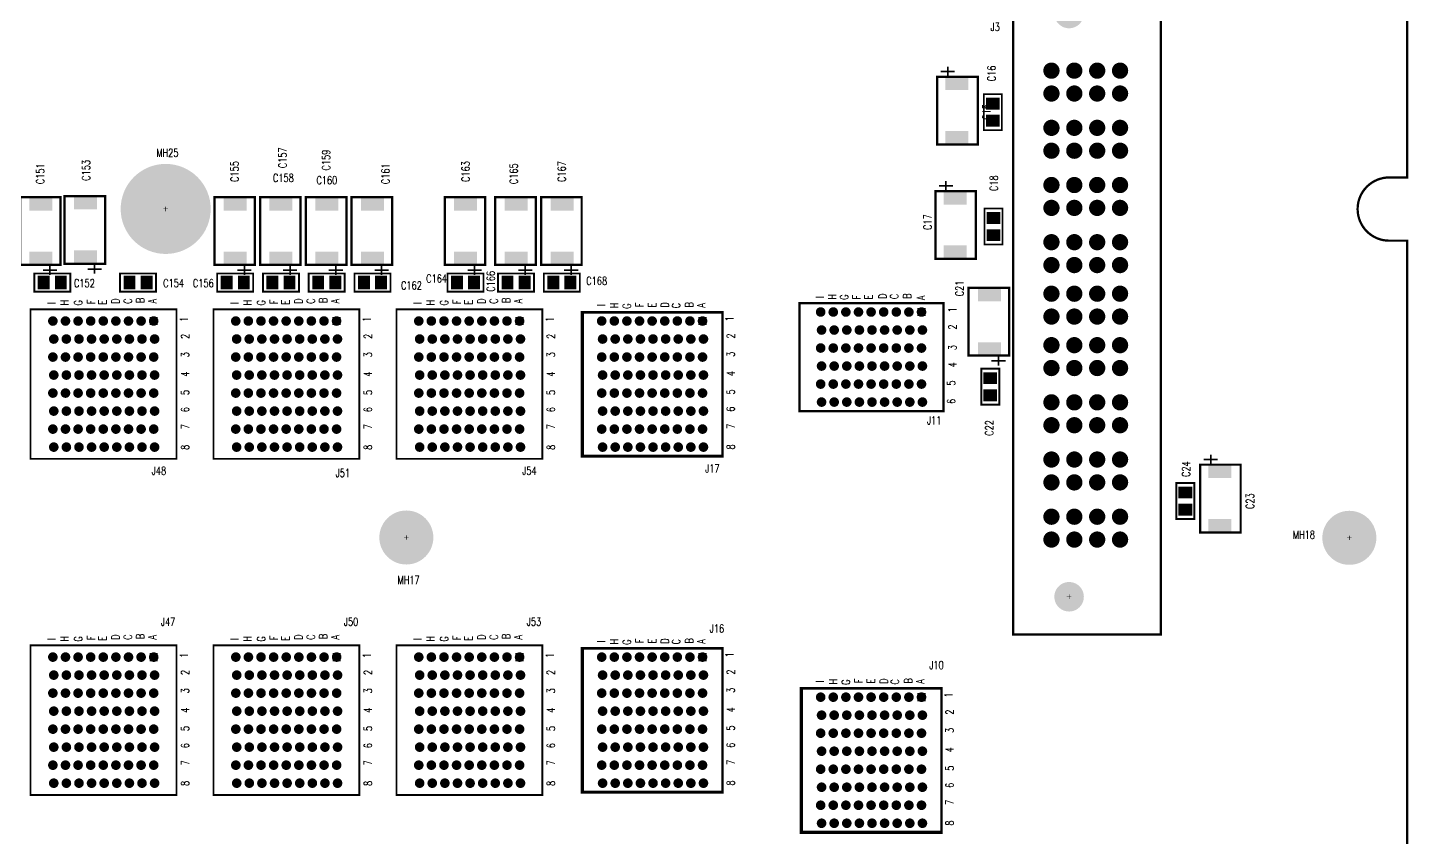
# Model space of a CAD drawing. Extents: x -1 to 432, y 0 to 280.
# Drawn here: x 278.6 to 431.9, y 99.7 to 189.6 of the extents above; entities that cross this region are included whole.
import ezdxf

# ---------------------------------------------------------------- set-up
doc = ezdxf.new("R2010")
doc.units = 0
for name, color, linetype in [('BOARD_OUTLINE_00', 2, 'CONTINUOUS'), ('DRIL_NPLTE_THRU_01', 176, 'CONTINUOUS'), ('DRIL_PLTE_THRU_01', 176, 'CONTINUOUS'), ('DRIL_SYMBOL', 2, 'CONTINUOUS'), ('PADS_INNER', 5, 'CONTINUOUS'), ('PADS_TOP', 5, 'CONTINUOUS'), ('PADS_XR_21', 4, 'CONTINUOUS'), ('PADS_XR_23', 4, 'CONTINUOUS'), ('PADS_XR_28', 4, 'CONTINUOUS'), ('PART_NAME_26', 255, 'CONTINUOUS'), ('PART_TOP_2DLINE_26', 222, 'CONTINUOUS'), ('PART_TOP_TEXT_26', 222, 'CONTINUOUS')]:
    doc.layers.add(name, color=color, linetype=linetype)
doc.styles.add('W0$127', font='simplex', dxfattribs={"width": 0.75})
doc.styles.add('W0$254', font='simplex', dxfattribs={"width": 0.75})

# ---------------------------------------------------------------- blocks, each defined once
blk = doc.blocks.new('BOARD_30791')
at = {"layer": 'BOARD_OUTLINE_00', "const_width": 0.254}
blk.add_lwpolyline([(0, 0), (431.8, 0), (431.8, 55.96999), (429.8, 55.96999, -1), (429.8, 62.96999), (431.8, 62.96999), (431.8, 165.94328), (429.79848, 165.94328, -1), (429.79848, 172.96638), (431.8, 172.96638), (431.8, 279.4), (419.4, 279.4), (419.40226, 279.39, -1), (412.4, 279.39), (412.4, 279.4), (297.399964, 279.4, -1), (290.399978, 279.4), (139.400026, 279.4, -1)], format="xyb", dxfattribs=at)
blk = doc.blocks.new('SMOOTH_0$254')
at = {"const_width": 0.127}
blk.add_lwpolyline([(-0.0635, 0, 1), (0.0635, 0, 1)], format="xyb", close=True, dxfattribs=at)
blk = doc.blocks.new('PART_BODY_TOP_3')
at = {"layer": 'PART_TOP_2DLINE_26', "const_width": 0.254}
for points in [[(-8.0518, 7.874), (8.001, 7.874), (8.001, -7.7724), (-8.0518, -7.7724)], [(-7.95, -7.75), (7.95, -7.75), (7.95, 7.75), (-7.95, 7.75)]]:
    blk.add_lwpolyline(points, close=True, dxfattribs=at)
at = {"layer": 'PART_TOP_2DLINE_26'}
for p in [(-8.0518, 7.874), (-7.95, 7.75), (7.95, 7.75), (8.001, 7.874), (-8.0518, -7.7724), (-7.95, -7.75), (7.95, -7.75), (8.001, -7.7724)]:
    blk.add_blockref('SMOOTH_0$254', p, dxfattribs=at)
at = {"layer": 'PART_TOP_TEXT_26', "style": 'W0$127', "width": 0.75}
for s, p in [('I', (8.636, 5.2832)), ('H', (8.4074, 3.81)), ('G', (8.3566, 2.413)), ('F', (8.5344, 0.9906)), ('E', (8.509, -0.381)), ('D', (8.4836, -1.8034)), ('C', (8.4074, -3.048)), ('B', (8.509, -4.5212)), ('A', (8.4836, -5.842)), ('8', (-7.2644, -9.1186)), ('7', (-4.9784, -9.1186)), ('6', (-3.0734, -9.1186)), ('5', (-1.1684, -9.1186)), ('4', (0.8636, -9.1186)), ('3', (3.0226, -9.1186)), ('2', (5.0546, -9.1186)), ('1', (6.9596, -8.9916))]:
    blk.add_text(s, height=0.889, dxfattribs=at).set_placement(p)
blk = doc.blocks.new('DRIL_SYMBOL_0$5')
at = {"layer": 'DRIL_SYMBOL', "const_width": 0.0508}
for points in [[(-0.254, 0), (0.254, 0)], [(0, -0.254), (0, 0.254)]]:
    blk.add_lwpolyline(points, dxfattribs=at)
blk = doc.blocks.new('DRIL_HOLE_0$5')
at = {"const_width": 0.25}
blk.add_lwpolyline([(-0.125, 0, 1), (0.125, 0, 1)], format="xyb", close=True, dxfattribs=at)
blk.add_blockref('DRIL_SYMBOL_0$5', (0, 0))
blk = doc.blocks.new('PAD_2')
at = {"const_width": 0.4572}
blk.add_lwpolyline([(0, -0.2286, 1), (0, 0.2286, 1)], format="xyb", close=True, dxfattribs=at)
blk = doc.blocks.new('PAD_3')
at = {"const_width": 0.5334}
blk.add_lwpolyline([(0, -0.2667, 1), (0, 0.2667, 1)], format="xyb", close=True, dxfattribs=at)
blk = doc.blocks.new('STK_TOP_374')
at = {"layer": 'DRIL_PLTE_THRU_01'}
blk.add_blockref('DRIL_HOLE_0$5', (0, 0), dxfattribs=at)
at = {"layer": 'PADS_INNER'}
blk.add_blockref('PAD_2', (0, 0), dxfattribs=at)
at = {"layer": 'PADS_TOP'}
blk.add_blockref('PAD_2', (0, 0), dxfattribs=at)
at = {"layer": 'PADS_XR_21'}
blk.add_blockref('PAD_3', (0, 0), dxfattribs=at)
at = {"layer": 'PADS_XR_28'}
blk.add_blockref('PAD_3', (0, 0), dxfattribs=at)
blk = doc.blocks.new('PAD_4')
at = {"const_width": 0.9144}
blk.add_lwpolyline([(-0.4572, 0), (0.4572, 0)], dxfattribs=at)
blk = doc.blocks.new('STK_TOP_376')
at = {"layer": 'DRIL_PLTE_THRU_01'}
blk.add_blockref('DRIL_HOLE_0$5', (0, 0), dxfattribs=at)
at = {"layer": 'PADS_INNER'}
blk.add_blockref('PAD_4', (0, 0), dxfattribs=at)
at = {"layer": 'PADS_TOP'}
blk.add_blockref('PAD_4', (0, 0), dxfattribs=at)
at = {"layer": 'PADS_XR_21'}
blk.add_blockref('PAD_3', (0, 0), dxfattribs=at)
at = {"layer": 'PADS_XR_28'}
blk.add_blockref('PAD_3', (0, 0), dxfattribs=at)
blk = doc.blocks.new('SYM_TOP_5')
for name, p in [('PART_BODY_TOP_3', (0, 0)), ('STK_TOP_374', (-5, 5.65)), ('STK_TOP_374', (-1, 5.65)), ('STK_TOP_374', (3, 5.65)), ('STK_TOP_374', (7, 5.65)), ('STK_TOP_374', (-7, 5.55)), ('STK_TOP_374', (-7, 4.15)), ('STK_TOP_374', (-5, 4.25)), ('STK_TOP_374', (-3, 5.55)), ('STK_TOP_374', (-3, 4.15)), ('STK_TOP_374', (-1, 4.25)), ('STK_TOP_374', (1, 5.55)), ('STK_TOP_374', (1, 4.15)), ('STK_TOP_374', (3, 4.25)), ('STK_TOP_374', (5, 5.55)), ('STK_TOP_374', (5, 4.15)), ('STK_TOP_374', (7, 4.25)), ('STK_TOP_374', (-7, 2.75)), ('STK_TOP_374', (-5, 2.85)), ('STK_TOP_374', (-3, 2.75)), ('STK_TOP_374', (-1, 2.85)), ('STK_TOP_374', (1, 2.75)), ('STK_TOP_374', (3, 2.85)), ('STK_TOP_374', (5, 2.75)), ('STK_TOP_374', (7, 2.85)), ('STK_TOP_374', (-7, 1.35)), ('STK_TOP_374', (-5, 1.45)), ('STK_TOP_374', (-3, 1.35)), ('STK_TOP_374', (-1, 1.45)), ('STK_TOP_374', (1, 1.35)), ('STK_TOP_374', (3, 1.45)), ('STK_TOP_374', (5, 1.35)), ('STK_TOP_374', (7, 1.45)), ('STK_TOP_374', (-7, -0.05)), ('STK_TOP_374', (-5, 0.05)), ('STK_TOP_374', (-3, -0.05)), ('STK_TOP_374', (-1, 0.05)), ('STK_TOP_374', (1, -0.05)), ('STK_TOP_374', (3, 0.05)), ('STK_TOP_374', (5, -0.05)), ('STK_TOP_374', (7, 0.05)), ('STK_TOP_374', (-7, -1.45)), ('STK_TOP_374', (-5, -1.35)), ('STK_TOP_374', (-3, -1.45)), ('STK_TOP_374', (-1, -1.35)), ('STK_TOP_374', (1, -1.45)), ('STK_TOP_374', (3, -1.35)), ('STK_TOP_374', (5, -1.45)), ('STK_TOP_374', (7, -1.35)), ('STK_TOP_374', (-7, -2.85)), ('STK_TOP_374', (-5, -2.75)), ('STK_TOP_374', (-3, -2.85)), ('STK_TOP_374', (-1, -2.75)), ('STK_TOP_374', (1, -2.85)), ('STK_TOP_374', (3, -2.75)), ('STK_TOP_374', (5, -2.85)), ('STK_TOP_374', (7, -2.75)), ('STK_TOP_374', (-7, -4.25)), ('STK_TOP_374', (-5, -4.15)), ('STK_TOP_374', (-3, -4.25)), ('STK_TOP_374', (-1, -4.15)), ('STK_TOP_374', (1, -4.25)), ('STK_TOP_374', (3, -4.15)), ('STK_TOP_374', (5, -4.25)), ('STK_TOP_374', (7, -4.15)), ('STK_TOP_374', (-7, -5.65)), ('STK_TOP_374', (-5, -5.55)), ('STK_TOP_374', (-3, -5.65)), ('STK_TOP_374', (-1, -5.55)), ('STK_TOP_374', (1, -5.65)), ('STK_TOP_374', (3, -5.55)), ('STK_TOP_374', (5, -5.65)), ('STK_TOP_376', (7, -5.55))]:
    blk.add_blockref(name, p)
blk = doc.blocks.new('PART_TOP_54')
blk.add_blockref('SYM_TOP_5', (0, 0))
at = {"layer": 'PART_NAME_26', "style": 'W0$127', "width": 0.75}
blk.add_text('J16', height=0.889, rotation=270, dxfattribs=at).set_placement((9.728, -6.35))
blk = doc.blocks.new('PART_TOP_55')
blk.add_blockref('SYM_TOP_5', (0, 0))
at = {"layer": 'PART_NAME_26', "style": 'W0$127', "width": 0.75}
blk.add_text('J17', height=0.889, rotation=270, dxfattribs=at).set_placement((-9.812, -5.842))
blk = doc.blocks.new('SMOOTH_0$2032')
at = {"const_width": 0.1016}
blk.add_lwpolyline([(-0.0508, 0, 1), (0.0508, 0, 1)], format="xyb", close=True, dxfattribs=at)
blk = doc.blocks.new('PART_BODY_TOP_6')
at = {"layer": 'PART_TOP_2DLINE_26', "const_width": 0.2032}
blk.add_lwpolyline([(-8.3058, 8.128), (8.3058, 8.128), (8.3058, -8.0772), (-8.3058, -8.0772)], close=True, dxfattribs=at)
at = {"layer": 'PART_TOP_2DLINE_26'}
for p in [(-8.3058, 8.128), (8.3058, 8.128), (-8.3058, -8.0772), (8.3058, -8.0772)]:
    blk.add_blockref('SMOOTH_0$2032', p, dxfattribs=at)
at = {"layer": 'PART_TOP_TEXT_26', "style": 'W0$127', "width": 0.75}
for s, p in [('I', (8.8646, 5.3594)), ('H', (8.7122, 3.9116)), ('G', (8.7122, 2.3876)), ('F', (8.8646, 0.9652)), ('E', (8.8138, -0.3048)), ('D', (8.9154, -1.7526)), ('C', (8.9154, -3.1242)), ('B', (8.9916, -4.4958)), ('A', (8.9408, -5.842)), ('8', (-7.3152, -9.4742)), ('7', (-5.0292, -9.4742)), ('6', (-3.1242, -9.4742)), ('5', (-1.2192, -9.4742)), ('4', (0.8128, -9.4742)), ('3', (2.9718, -9.4742)), ('2', (5.0038, -9.4742)), ('1', (6.9088, -9.3472))]:
    blk.add_text(s, height=0.889, dxfattribs=at).set_placement(p)
blk = doc.blocks.new('STK_TOP_377')
at = {"layer": 'DRIL_PLTE_THRU_01'}
blk.add_blockref('DRIL_HOLE_0$5', (0, 0), dxfattribs=at)
at = {"layer": 'PADS_INNER'}
blk.add_blockref('PAD_2', (0, 0), dxfattribs=at)
at = {"layer": 'PADS_TOP'}
blk.add_blockref('PAD_4', (0, 0), dxfattribs=at)
at = {"layer": 'PADS_XR_21'}
blk.add_blockref('PAD_3', (0, 0), dxfattribs=at)
at = {"layer": 'PADS_XR_28'}
blk.add_blockref('PAD_3', (0, 0), dxfattribs=at)
blk = doc.blocks.new('SYM_TOP_8')
for name, p in [('PART_BODY_TOP_6', (0, 0)), ('STK_TOP_374', (-5, 5.65)), ('STK_TOP_374', (-1, 5.65)), ('STK_TOP_374', (3, 5.65)), ('STK_TOP_374', (7, 5.65)), ('STK_TOP_374', (-7, 5.55)), ('STK_TOP_374', (-7, 4.15)), ('STK_TOP_374', (-5, 4.25)), ('STK_TOP_374', (-3, 5.55)), ('STK_TOP_374', (-3, 4.15)), ('STK_TOP_374', (-1, 4.25)), ('STK_TOP_374', (1, 5.55)), ('STK_TOP_374', (1, 4.15)), ('STK_TOP_374', (3, 4.25)), ('STK_TOP_374', (5, 5.55)), ('STK_TOP_374', (5, 4.15)), ('STK_TOP_374', (7, 4.25)), ('STK_TOP_374', (-7, 2.75)), ('STK_TOP_374', (-5, 2.85)), ('STK_TOP_374', (-3, 2.75)), ('STK_TOP_374', (-1, 2.85)), ('STK_TOP_374', (1, 2.75)), ('STK_TOP_374', (3, 2.85)), ('STK_TOP_374', (5, 2.75)), ('STK_TOP_374', (7, 2.85)), ('STK_TOP_374', (-7, 1.35)), ('STK_TOP_374', (-5, 1.45)), ('STK_TOP_374', (-3, 1.35)), ('STK_TOP_374', (-1, 1.45)), ('STK_TOP_374', (1, 1.35)), ('STK_TOP_374', (3, 1.45)), ('STK_TOP_374', (5, 1.35)), ('STK_TOP_374', (7, 1.45)), ('STK_TOP_374', (-7, -0.05)), ('STK_TOP_374', (-5, 0.05)), ('STK_TOP_374', (-3, -0.05)), ('STK_TOP_374', (-1, 0.05)), ('STK_TOP_374', (1, -0.05)), ('STK_TOP_374', (3, 0.05)), ('STK_TOP_374', (5, -0.05)), ('STK_TOP_374', (7, 0.05)), ('STK_TOP_374', (-7, -1.45)), ('STK_TOP_374', (-5, -1.35)), ('STK_TOP_374', (-3, -1.45)), ('STK_TOP_374', (-1, -1.35)), ('STK_TOP_374', (1, -1.45)), ('STK_TOP_374', (3, -1.35)), ('STK_TOP_374', (5, -1.45)), ('STK_TOP_374', (7, -1.35)), ('STK_TOP_374', (-7, -2.85)), ('STK_TOP_374', (-5, -2.75)), ('STK_TOP_374', (-3, -2.85)), ('STK_TOP_374', (-1, -2.75)), ('STK_TOP_374', (1, -2.85)), ('STK_TOP_374', (3, -2.75)), ('STK_TOP_374', (5, -2.85)), ('STK_TOP_374', (7, -2.75)), ('STK_TOP_374', (-7, -4.25)), ('STK_TOP_374', (-5, -4.15)), ('STK_TOP_374', (-3, -4.25)), ('STK_TOP_374', (-1, -4.15)), ('STK_TOP_374', (1, -4.25)), ('STK_TOP_374', (3, -4.15)), ('STK_TOP_374', (5, -4.25)), ('STK_TOP_374', (7, -4.15)), ('STK_TOP_374', (-7, -5.65)), ('STK_TOP_374', (-5, -5.55)), ('STK_TOP_374', (-3, -5.65)), ('STK_TOP_374', (-1, -5.55)), ('STK_TOP_374', (1, -5.65)), ('STK_TOP_374', (3, -5.55)), ('STK_TOP_374', (5, -5.65)), ('STK_TOP_377', (7, -5.55))]:
    blk.add_blockref(name, p)
blk = doc.blocks.new('PART_TOP_74')
blk.add_blockref('SYM_TOP_8', (0, 0))
at = {"layer": 'PART_NAME_26', "style": 'W0$127', "width": 0.75}
blk.add_text('J47', height=0.889, rotation=270, dxfattribs=at).set_placement((10.49, -6.35))
blk = doc.blocks.new('PART_TOP_75')
blk.add_blockref('SYM_TOP_8', (0, 0))
at = {"layer": 'PART_NAME_26', "style": 'W0$127', "width": 0.75}
blk.add_text('J48', height=0.889, rotation=270, dxfattribs=at).set_placement((-10.066, -5.334))
blk = doc.blocks.new('PART_TOP_76')
blk.add_blockref('SYM_TOP_8', (0, 0))
at = {"layer": 'PART_NAME_26', "style": 'W0$127', "width": 0.75}
blk.add_text('J50', height=0.889, rotation=270, dxfattribs=at).set_placement((10.49, -6.35))
blk = doc.blocks.new('PART_TOP_77')
blk.add_blockref('SYM_TOP_8', (0, 0))
at = {"layer": 'PART_NAME_26', "style": 'W0$127', "width": 0.75}
blk.add_text('J51', height=0.889, rotation=270, dxfattribs=at).set_placement((-10.32, -5.442))
blk = doc.blocks.new('PART_TOP_78')
blk.add_blockref('SYM_TOP_8', (0, 0))
at = {"layer": 'PART_NAME_26', "style": 'W0$127', "width": 0.75}
blk.add_text('J53', height=0.889, rotation=270, dxfattribs=at).set_placement((10.49, -6.35))
blk = doc.blocks.new('PART_TOP_79')
blk.add_blockref('SYM_TOP_8', (0, 0))
at = {"layer": 'PART_NAME_26', "style": 'W0$127', "width": 0.75}
blk.add_text('J54', height=0.889, rotation=270, dxfattribs=at).set_placement((-10.066, -5.842))
blk = doc.blocks.new('PART_BODY_TOP_8')
at = {"layer": 'PART_TOP_2DLINE_26', "const_width": 0.254}
blk.add_lwpolyline([(-68.960746, 10.181336), (4.191254, 10.181336), (4.191254, -6.201664), (-68.960746, -6.201664)], close=True, dxfattribs=at)
at = {"layer": 'PART_TOP_2DLINE_26'}
for p in [(-68.960746, 10.181336), (4.191254, 10.181336), (-68.960746, -6.201664), (4.191254, -6.201664)]:
    blk.add_blockref('SMOOTH_0$254', p, dxfattribs=at)
blk = doc.blocks.new('DRIL_SYMBOL_1$01981')
at = {"layer": 'DRIL_SYMBOL', "const_width": 0.0508}
for points in [[(-0.254, 0), (0.254, 0)], [(0, -0.254), (0, 0.254)]]:
    blk.add_lwpolyline(points, dxfattribs=at)
blk = doc.blocks.new('DRIL_HOLE_1$01981')
at = {"const_width": 0.509905}
blk.add_lwpolyline([(-0.254952, 0, 1), (0.254952, 0, 1)], format="xyb", close=True, dxfattribs=at)
blk.add_blockref('DRIL_SYMBOL_1$01981', (0, 0))
blk = doc.blocks.new('PAD_8')
at = {"const_width": 0.827405}
blk.add_lwpolyline([(0, -0.413702, 1), (0, 0.413702, 1)], format="xyb", close=True, dxfattribs=at)
blk = doc.blocks.new('PAD_9')
at = {"const_width": 0.903605}
blk.add_lwpolyline([(0, -0.451802, 1), (0, 0.451802, 1)], format="xyb", close=True, dxfattribs=at)
blk = doc.blocks.new('STK_TOP_3')
at = {"layer": 'DRIL_PLTE_THRU_01'}
blk.add_blockref('DRIL_HOLE_1$01981', (0, 0), dxfattribs=at)
at = {"layer": 'PADS_INNER'}
blk.add_blockref('PAD_8', (0, 0), dxfattribs=at)
at = {"layer": 'PADS_TOP'}
blk.add_blockref('PAD_8', (0, 0), dxfattribs=at)
at = {"layer": 'PADS_XR_21'}
blk.add_blockref('PAD_9', (0, 0), dxfattribs=at)
at = {"layer": 'PADS_XR_28'}
blk.add_blockref('PAD_9', (0, 0), dxfattribs=at)
blk = doc.blocks.new('DRIL_SYMBOL_2$489962')
at = {"layer": 'DRIL_SYMBOL', "const_width": 0.0508}
for points in [[(-0.254, 0), (0.254, 0)], [(0, -0.254), (0, 0.254)]]:
    blk.add_lwpolyline(points, dxfattribs=at)
blk = doc.blocks.new('DRIL_HOLE_2$489962')
at = {"const_width": 1.24498}
blk.add_lwpolyline([(-0.62249, 0, 1), (0.62249, 0, 1)], format="xyb", close=True, dxfattribs=at)
blk.add_blockref('DRIL_SYMBOL_2$489962', (0, 0))
blk = doc.blocks.new('PAD_10')
at = {"const_width": 1.56248}
blk.add_lwpolyline([(0, -0.78124, 1), (0, 0.78124, 1)], format="xyb", close=True, dxfattribs=at)
blk = doc.blocks.new('PAD_11')
at = {"const_width": 1.63868}
blk.add_lwpolyline([(0, -0.81934, 1), (0, 0.81934, 1)], format="xyb", close=True, dxfattribs=at)
blk = doc.blocks.new('STK_TOP_4')
at = {"layer": 'DRIL_PLTE_THRU_01'}
blk.add_blockref('DRIL_HOLE_2$489962', (0, 0), dxfattribs=at)
at = {"layer": 'PADS_INNER'}
blk.add_blockref('PAD_10', (0, 0), dxfattribs=at)
at = {"layer": 'PADS_TOP'}
blk.add_blockref('PAD_10', (0, 0), dxfattribs=at)
at = {"layer": 'PADS_XR_21'}
blk.add_blockref('PAD_11', (0, 0), dxfattribs=at)
at = {"layer": 'PADS_XR_28'}
blk.add_blockref('PAD_11', (0, 0), dxfattribs=at)
blk = doc.blocks.new('SYM_TOP_10')
for name, p in [('PART_BODY_TOP_8', (0, 0)), ('STK_TOP_3', (-58.424572, 5.660136)), ('STK_TOP_3', (-55.884572, 5.660136)), ('STK_TOP_3', (-52.074572, 5.660136)), ('STK_TOP_3', (-49.534572, 5.660136)), ('STK_TOP_3', (-45.724572, 5.660136)), ('STK_TOP_3', (-43.184572, 5.660136)), ('STK_TOP_3', (-39.374572, 5.660136)), ('STK_TOP_3', (-36.834572, 5.660136)), ('STK_TOP_3', (-33.654746, 5.660136)), ('STK_TOP_3', (-31.114746, 5.660136)), ('STK_TOP_3', (-27.939746, 5.660136)), ('STK_TOP_3', (-25.399746, 5.660136)), ('STK_TOP_3', (-21.589746, 5.660136)), ('STK_TOP_3', (-19.049746, 5.660136)), ('STK_TOP_3', (-15.239746, 5.660136)), ('STK_TOP_3', (-12.699746, 5.660136)), ('STK_TOP_3', (-8.889746, 5.660136)), ('STK_TOP_3', (-6.349746, 5.660136)), ('STK_TOP_3', (-58.424572, 3.120136)), ('STK_TOP_3', (-55.884572, 3.120136)), ('STK_TOP_3', (-52.074572, 3.120136)), ('STK_TOP_3', (-49.534572, 3.120136)), ('STK_TOP_3', (-45.724572, 3.120136)), ('STK_TOP_3', (-43.184572, 3.120136)), ('STK_TOP_3', (-39.374572, 3.120136)), ('STK_TOP_3', (-36.834572, 3.120136)), ('STK_TOP_3', (-33.654746, 3.120136)), ('STK_TOP_3', (-31.114746, 3.120136)), ('STK_TOP_3', (-27.939746, 3.120136)), ('STK_TOP_3', (-25.399746, 3.120136)), ('STK_TOP_3', (-21.589746, 3.120136)), ('STK_TOP_3', (-19.049746, 3.120136)), ('STK_TOP_3', (-15.239746, 3.120136)), ('STK_TOP_3', (-12.699746, 3.120136)), ('STK_TOP_3', (-8.889746, 3.120136)), ('STK_TOP_3', (-6.349746, 3.120136)), ('STK_TOP_4', (-64.769746, 0)), ('STK_TOP_4', (0, 0)), ('STK_TOP_3', (-58.424572, 0.580136)), ('STK_TOP_3', (-55.884572, 0.580136)), ('STK_TOP_3', (-52.074572, 0.580136)), ('STK_TOP_3', (-49.534572, 0.580136)), ('STK_TOP_3', (-45.724572, 0.580136)), ('STK_TOP_3', (-43.184572, 0.580136)), ('STK_TOP_3', (-39.374572, 0.580136)), ('STK_TOP_3', (-36.834572, 0.580136)), ('STK_TOP_3', (-33.654746, 0.580136)), ('STK_TOP_3', (-31.114746, 0.580136)), ('STK_TOP_3', (-27.939746, 0.580136)), ('STK_TOP_3', (-25.399746, 0.580136)), ('STK_TOP_3', (-21.589746, 0.580136)), ('STK_TOP_3', (-19.049746, 0.580136)), ('STK_TOP_3', (-15.239746, 0.580136)), ('STK_TOP_3', (-12.699746, 0.580136)), ('STK_TOP_3', (-8.889746, 0.580136)), ('STK_TOP_3', (-6.349746, 0.580136)), ('STK_TOP_3', (-58.424572, -1.959864)), ('STK_TOP_3', (-55.884572, -1.959864)), ('STK_TOP_3', (-52.074572, -1.959864)), ('STK_TOP_3', (-49.534572, -1.959864)), ('STK_TOP_3', (-45.724572, -1.959864)), ('STK_TOP_3', (-43.184572, -1.959864)), ('STK_TOP_3', (-39.374572, -1.959864)), ('STK_TOP_3', (-36.834572, -1.959864)), ('STK_TOP_3', (-33.654746, -1.959864)), ('STK_TOP_3', (-31.114746, -1.959864)), ('STK_TOP_3', (-27.939746, -1.959864)), ('STK_TOP_3', (-25.399746, -1.959864)), ('STK_TOP_3', (-21.589746, -1.959864)), ('STK_TOP_3', (-19.049746, -1.959864)), ('STK_TOP_3', (-15.239746, -1.959864)), ('STK_TOP_3', (-12.699746, -1.959864)), ('STK_TOP_3', (-8.889746, -1.959864)), ('STK_TOP_3', (-6.349746, -1.959864))]:
    blk.add_blockref(name, p)
blk = doc.blocks.new('PART_TOP_82')
blk.add_blockref('SYM_TOP_10', (0, 0))
at = {"layer": 'PART_NAME_26', "style": 'W0$127', "width": 0.75}
blk.add_text('J3', height=0.889, rotation=90, dxfattribs=at).set_placement((-62.83, -8.724))
blk = doc.blocks.new('PART_BODY_TOP_30796')
at = {"layer": 'PART_TOP_2DLINE_26', "const_width": 0.254}
blk.add_lwpolyline([(-3.7592, 2.3114), (3.7592, 2.3114), (3.7592, -2.1844), (-3.7592, -2.1844)], close=True, dxfattribs=at)
at = {"layer": 'PART_TOP_2DLINE_26'}
for p in [(-3.7592, 2.3114), (3.7592, 2.3114), (-3.7592, -2.1844), (3.7592, -2.1844)]:
    blk.add_blockref('SMOOTH_0$254', p, dxfattribs=at)
at = {"layer": 'PART_TOP_TEXT_26', "style": 'W0$254', "width": 0.75}
blk.add_text('+', height=1.778, dxfattribs=at).set_placement((-5.08, -1.778))
blk = doc.blocks.new('DRIL_HOLE_0')
blk.add_lwpolyline([(0, 0, 1), (0, 0, 1)], format="xyb", close=True)
blk = doc.blocks.new('PAD_12')
blk.add_lwpolyline([(0, 0, 1), (0, 0, 1)], format="xyb", close=True)
blk = doc.blocks.new('PAD_13')
at = {"const_width": 1.4524}
blk.add_lwpolyline([(-1.2762, 0), (1.2762, 0)], dxfattribs=at)
blk = doc.blocks.new('PAD_14')
at = {"const_width": 1.3}
blk.add_lwpolyline([(-1.2, 0), (1.2, 0)], dxfattribs=at)
blk = doc.blocks.new('STK_TOP_130')
at = {"layer": 'DRIL_NPLTE_THRU_01'}
blk.add_blockref('DRIL_HOLE_0', (0, 0), dxfattribs=at)
at = {"layer": 'PADS_INNER'}
blk.add_blockref('PAD_12', (0, 0), dxfattribs=at)
at = {"layer": 'PADS_TOP', "rotation": 90}
blk.add_blockref('PAD_14', (0, 0), dxfattribs=at)
at = {"layer": 'PADS_XR_21', "rotation": 90}
blk.add_blockref('PAD_13', (0, 0), dxfattribs=at)
at = {"layer": 'PADS_XR_23', "rotation": 90}
blk.add_blockref('PAD_14', (0, 0), dxfattribs=at)
blk = doc.blocks.new('SYM_TOP_13')
for name, p in [('PART_BODY_TOP_30796', (0, 0)), ('STK_TOP_130', (-2.9972, 0)), ('STK_TOP_130', (3.0028, 0))]:
    blk.add_blockref(name, p)
blk = doc.blocks.new('PART_TOP_93')
blk.add_blockref('SYM_TOP_13', (0, 0))
at = {"layer": 'PART_NAME_26', "style": 'W0$127', "width": 0.75}
blk.add_text('C15', height=0.889, rotation=180, dxfattribs=at).set_placement((1.01, 3.74))
blk = doc.blocks.new('PART_TOP_95')
blk.add_blockref('SYM_TOP_13', (0, 0))
at = {"layer": 'PART_NAME_26', "style": 'W0$127', "width": 0.75}
blk.add_text('C17', height=0.889, rotation=180, dxfattribs=at).set_placement((0.55626, -2.60858))
blk = doc.blocks.new('PART_TOP_97')
blk.add_blockref('SYM_TOP_13', (0, 0))
at = {"layer": 'PART_NAME_26', "style": 'W0$127', "width": 0.75}
blk.add_text('C21', height=0.889, dxfattribs=at).set_placement((2.82194, 2.86258))
blk = doc.blocks.new('PART_TOP_98')
blk.add_blockref('SYM_TOP_13', (0, 0))
at = {"layer": 'PART_NAME_26', "style": 'W0$127', "width": 0.75}
blk.add_text('C23', height=0.889, rotation=180, dxfattribs=at).set_placement((1.17, 3.79))
blk = doc.blocks.new('PART_TOP_158')
blk.add_blockref('SYM_TOP_13', (0, 0))
at = {"layer": 'PART_NAME_26', "style": 'W0$127', "width": 0.75}
blk.add_text('C151', height=0.889, dxfattribs=at).set_placement((5.21, -0.38))
blk = doc.blocks.new('PART_TOP_159')
blk.add_blockref('SYM_TOP_13', (0, 0))
at = {"layer": 'PART_NAME_26', "style": 'W0$127', "width": 0.75}
blk.add_text('C153', height=0.889, dxfattribs=at).set_placement((5.46, -0.51))
blk = doc.blocks.new('PART_TOP_160')
blk.add_blockref('SYM_TOP_13', (0, 0))
at = {"layer": 'PART_NAME_26', "style": 'W0$127', "width": 0.75}
blk.add_text('C155', height=0.889, dxfattribs=at).set_placement((5.46, -0.38))
blk = doc.blocks.new('PART_TOP_161')
blk.add_blockref('SYM_TOP_13', (0, 0))
at = {"layer": 'PART_NAME_26', "style": 'W0$127', "width": 0.75}
blk.add_text('C157', height=0.889, dxfattribs=at).set_placement((6.99, -0.63))
blk = doc.blocks.new('PART_TOP_162')
blk.add_blockref('SYM_TOP_13', (0, 0))
at = {"layer": 'PART_NAME_26', "style": 'W0$127', "width": 0.75}
blk.add_text('C159', height=0.889, dxfattribs=at).set_placement((6.73, -0.38))
blk = doc.blocks.new('PART_TOP_163')
blk.add_blockref('SYM_TOP_13', (0, 0))
at = {"layer": 'PART_NAME_26', "style": 'W0$127', "width": 0.75}
blk.add_text('C161', height=0.889, dxfattribs=at).set_placement((5.21, -1.9))
blk = doc.blocks.new('PART_TOP_164')
blk.add_blockref('SYM_TOP_13', (0, 0))
at = {"layer": 'PART_NAME_26', "style": 'W0$127', "width": 0.75}
blk.add_text('C163', height=0.889, dxfattribs=at).set_placement((5.46, -0.46))
blk = doc.blocks.new('PART_TOP_165')
blk.add_blockref('SYM_TOP_13', (0, 0))
at = {"layer": 'PART_NAME_26', "style": 'W0$127', "width": 0.75}
blk.add_text('C165', height=0.889, dxfattribs=at).set_placement((5.21, -0.18))
blk = doc.blocks.new('PART_TOP_166')
blk.add_blockref('SYM_TOP_13', (0, 0))
at = {"layer": 'PART_NAME_26', "style": 'W0$127', "width": 0.75}
blk.add_text('C167', height=0.889, dxfattribs=at).set_placement((5.46, -0.41))
blk = doc.blocks.new('PART_TOP_211')
blk.add_blockref('SYM_TOP_5', (0, 0))
at = {"layer": 'PART_NAME_26', "style": 'W0$127', "width": 0.75}
blk.add_text('J10', height=0.889, rotation=270, dxfattribs=at).set_placement((10.114026, -6.414008))
blk = doc.blocks.new('PART_BODY_TOP_4')
at = {"layer": 'PART_TOP_2DLINE_26', "const_width": 0.254}
blk.add_lwpolyline([(-6, 8), (6, 8), (6, -8), (-6, -8)], close=True, dxfattribs=at)
at = {"layer": 'PART_TOP_2DLINE_26'}
for p in [(-6, 8), (6, 8), (-6, -8), (6, -8)]:
    blk.add_blockref('SMOOTH_0$254', p, dxfattribs=at)
at = {"layer": 'PART_TOP_TEXT_26', "style": 'W0$127', "width": 0.75}
for s, p in [('I', (6.5532, 5.3086)), ('H', (6.3754, 3.9116)), ('G', (6.35, 2.5908)), ('F', (6.4008, 1.2192)), ('E', (6.4008, -0.1016)), ('D', (6.4516, -1.6764)), ('C', (6.4262, -2.9718)), ('B', (6.4516, -4.3942)), ('A', (6.3246, -5.9182)), ('6', (-5.207, -9.2964)), ('5', (-3.175, -9.2964)), ('4', (-1.143, -9.4234)), ('3', (0.762, -9.4234)), ('2', (3.048, -9.4234)), ('1', (4.953, -9.4234))]:
    blk.add_text(s, height=0.889, dxfattribs=at).set_placement(p)
blk = doc.blocks.new('STK_TOP_375')
at = {"layer": 'DRIL_PLTE_THRU_01'}
blk.add_blockref('DRIL_HOLE_0$5', (0, 0), dxfattribs=at)
at = {"layer": 'PADS_INNER'}
blk.add_blockref('PAD_4', (0, 0), dxfattribs=at)
at = {"layer": 'PADS_TOP'}
blk.add_blockref('PAD_4', (0, 0), dxfattribs=at)
at = {"layer": 'PADS_XR_21'}
blk.add_blockref('PAD_3', (0, 0), dxfattribs=at)
at = {"layer": 'PADS_XR_28'}
blk.add_blockref('PAD_3', (0, 0), dxfattribs=at)
blk = doc.blocks.new('SYM_TOP_20')
for name, p in [('PART_BODY_TOP_4', (0, 0)), ('STK_TOP_374', (-3, 5.65)), ('STK_TOP_374', (1, 5.65)), ('STK_TOP_374', (5, 5.65)), ('STK_TOP_374', (-5, 5.55)), ('STK_TOP_374', (-5, 4.15)), ('STK_TOP_374', (-3, 4.25)), ('STK_TOP_374', (-1, 5.55)), ('STK_TOP_374', (-1, 4.15)), ('STK_TOP_374', (1, 4.25)), ('STK_TOP_374', (3, 5.55)), ('STK_TOP_374', (3, 4.15)), ('STK_TOP_374', (5, 4.25)), ('STK_TOP_374', (-5, 2.75)), ('STK_TOP_374', (-3, 2.85)), ('STK_TOP_374', (-1, 2.75)), ('STK_TOP_374', (1, 2.85)), ('STK_TOP_374', (3, 2.75)), ('STK_TOP_374', (5, 2.85)), ('STK_TOP_374', (-5, 1.35)), ('STK_TOP_374', (-3, 1.45)), ('STK_TOP_374', (-1, 1.35)), ('STK_TOP_374', (1, 1.45)), ('STK_TOP_374', (3, 1.35)), ('STK_TOP_374', (5, 1.45)), ('STK_TOP_374', (-5, -0.05)), ('STK_TOP_374', (-3, 0.05)), ('STK_TOP_374', (-1, -0.05)), ('STK_TOP_374', (1, 0.05)), ('STK_TOP_374', (3, -0.05)), ('STK_TOP_374', (5, 0.05)), ('STK_TOP_374', (-5, -1.45)), ('STK_TOP_374', (-3, -1.35)), ('STK_TOP_374', (-1, -1.45)), ('STK_TOP_374', (1, -1.35)), ('STK_TOP_374', (3, -1.45)), ('STK_TOP_374', (5, -1.35)), ('STK_TOP_374', (-5, -2.85)), ('STK_TOP_374', (-3, -2.75)), ('STK_TOP_374', (-1, -2.85)), ('STK_TOP_374', (1, -2.75)), ('STK_TOP_374', (3, -2.85)), ('STK_TOP_374', (5, -2.75)), ('STK_TOP_374', (-5, -4.25)), ('STK_TOP_374', (-3, -4.15)), ('STK_TOP_374', (-1, -4.25)), ('STK_TOP_374', (1, -4.15)), ('STK_TOP_374', (3, -4.25)), ('STK_TOP_374', (5, -4.15)), ('STK_TOP_374', (-5, -5.65)), ('STK_TOP_374', (-3, -5.55)), ('STK_TOP_374', (-1, -5.65)), ('STK_TOP_374', (1, -5.55)), ('STK_TOP_374', (3, -5.65)), ('STK_TOP_375', (5, -5.55))]:
    blk.add_blockref(name, p)
blk = doc.blocks.new('PART_TOP_212')
blk.add_blockref('SYM_TOP_20', (0, 0))
at = {"layer": 'PART_NAME_26', "style": 'W0$127', "width": 0.75}
blk.add_text('J11', height=0.889, rotation=270, dxfattribs=at).set_placement((-7.478014, -6.160008))
blk = doc.blocks.new('PART_BODY_TOP_30799')
at = {"layer": 'PART_TOP_2DLINE_26', "const_width": 0.2032}
blk.add_lwpolyline([(-1.999996, -0.999998), (1.999996, -0.999998), (1.999996, 0.999998), (-1.999996, 0.999998), (-1.999996, -0.999998)], dxfattribs=at)
at = {"layer": 'PART_TOP_2DLINE_26'}
for p in [(-1.999996, 0.999998), (1.999996, 0.999998), (-1.999996, -0.999998), (-1.999996, -0.999998), (1.999996, -0.999998)]:
    blk.add_blockref('SMOOTH_0$2032', p, dxfattribs=at)
blk = doc.blocks.new('PAD_15')
at = {"const_width": 1.321}
blk.add_lwpolyline([(-0.762, 0), (0.762, 0)], dxfattribs=at)
blk = doc.blocks.new('STK_TOP_54')
at = {"layer": 'DRIL_PLTE_THRU_01'}
blk.add_blockref('DRIL_HOLE_0', (0, 0), dxfattribs=at)
at = {"layer": 'PADS_INNER'}
blk.add_blockref('PAD_12', (0, 0), dxfattribs=at)
at = {"layer": 'PADS_TOP', "rotation": 90}
blk.add_blockref('PAD_15', (0, 0), dxfattribs=at)
blk = doc.blocks.new('SYM_TOP_16')
for name, p in [('PART_BODY_TOP_30799', (0, 0)), ('STK_TOP_54', (-0.94996, 0)), ('STK_TOP_54', (0.94996, 0))]:
    blk.add_blockref(name, p)
blk = doc.blocks.new('PART_TOP_220')
blk.add_blockref('SYM_TOP_16', (0, 0))
at = {"layer": 'PART_NAME_26', "style": 'W0$127', "width": 0.75}
blk.add_text('C16', height=0.889, rotation=180, dxfattribs=at).set_placement((-3.43, 0.31))
blk = doc.blocks.new('PART_TOP_221')
blk.add_blockref('SYM_TOP_16', (0, 0))
at = {"layer": 'PART_NAME_26', "style": 'W0$127', "width": 0.75}
blk.add_text('C18', height=0.889, rotation=180, dxfattribs=at).set_placement((-3.94, 0.49))
blk = doc.blocks.new('PART_TOP_223')
blk.add_blockref('SYM_TOP_16', (0, 0))
at = {"layer": 'PART_NAME_26', "style": 'W0$127', "width": 0.75}
blk.add_text('C22', height=0.889, rotation=180, dxfattribs=at).set_placement((5.45846, 0.33782))
blk = doc.blocks.new('PART_TOP_224')
blk.add_blockref('SYM_TOP_16', (0, 0))
at = {"layer": 'PART_NAME_26', "style": 'W0$127', "width": 0.75}
blk.add_text('C24', height=0.889, rotation=180, dxfattribs=at).set_placement((-2.67, 0.52))
blk = doc.blocks.new('PART_TOP_288')
blk.add_blockref('SYM_TOP_16', (0, 0))
at = {"layer": 'PART_NAME_26', "style": 'W0$127', "width": 0.75}
blk.add_text('C152', height=0.889, rotation=180, dxfattribs=at).set_placement((-2.41, 0.51))
blk = doc.blocks.new('PART_TOP_289')
blk.add_blockref('SYM_TOP_16', (0, 0))
at = {"layer": 'PART_NAME_26', "style": 'W0$127', "width": 0.75}
blk.add_text('C154', height=0.889, rotation=180, dxfattribs=at).set_placement((-2.79, 0.51))
blk = doc.blocks.new('PART_TOP_290')
blk.add_blockref('SYM_TOP_16', (0, 0))
at = {"layer": 'PART_NAME_26', "style": 'W0$127', "width": 0.75}
blk.add_text('C156', height=0.889, dxfattribs=at).set_placement((-4.699, -0.508))
blk = doc.blocks.new('PART_TOP_291')
blk.add_blockref('SYM_TOP_16', (0, 0))
at = {"layer": 'PART_NAME_26', "style": 'W0$127', "width": 0.75}
blk.add_text('C158', height=0.889, rotation=180, dxfattribs=at).set_placement((0.889, -11.176))
blk = doc.blocks.new('PART_TOP_292')
blk.add_blockref('SYM_TOP_16', (0, 0))
at = {"layer": 'PART_NAME_26', "style": 'W0$127', "width": 0.75}
blk.add_text('C160', height=0.889, rotation=180, dxfattribs=at).set_placement((1.143, -10.922))
blk = doc.blocks.new('PART_TOP_293')
blk.add_blockref('SYM_TOP_16', (0, 0))
at = {"layer": 'PART_NAME_26', "style": 'W0$127', "width": 0.75}
blk.add_text('C162', height=0.889, dxfattribs=at).set_placement((3.175, -0.762))
blk = doc.blocks.new('PART_TOP_294')
blk.add_blockref('SYM_TOP_16', (0, 0))
at = {"layer": 'PART_NAME_26', "style": 'W0$127', "width": 0.75}
blk.add_text('C164', height=0.889, rotation=180, dxfattribs=at).set_placement((4.3688, 0))
blk = doc.blocks.new('PART_TOP_295')
blk.add_blockref('SYM_TOP_16', (0, 0))
at = {"layer": 'PART_NAME_26', "style": 'W0$127', "width": 0.75}
blk.add_text('C166', height=0.889, rotation=270, dxfattribs=at).set_placement((2.3622, 1.016))
blk = doc.blocks.new('PART_TOP_296')
blk.add_blockref('SYM_TOP_16', (0, 0))
at = {"layer": 'PART_NAME_26', "style": 'W0$127', "width": 0.75}
blk.add_text('C168', height=0.889, rotation=180, dxfattribs=at).set_placement((-2.72, 0.25))
blk = doc.blocks.new('DRIL_SYMBOL_7')
at = {"layer": 'DRIL_SYMBOL', "const_width": 0.0508}
for points in [[(-0.254, 0), (0.254, 0)], [(0, -0.254), (0, 0.254)]]:
    blk.add_lwpolyline(points, dxfattribs=at)
blk = doc.blocks.new('DRIL_HOLE_7')
at = {"const_width": 3.5}
blk.add_lwpolyline([(-1.75, 0, 1), (1.75, 0, 1)], format="xyb", close=True, dxfattribs=at)
blk.add_blockref('DRIL_SYMBOL_7', (0, 0))
blk = doc.blocks.new('PAD_0')
at = {"const_width": 5}
blk.add_lwpolyline([(0, -2.5, 1), (0, 2.5, 1)], format="xyb", close=True, dxfattribs=at)
blk = doc.blocks.new('STK_TOP_205')
at = {"layer": 'DRIL_PLTE_THRU_01'}
blk.add_blockref('DRIL_HOLE_7', (0, 0), dxfattribs=at)
at = {"layer": 'PADS_INNER'}
blk.add_blockref('PAD_0', (0, 0), dxfattribs=at)
at = {"layer": 'PADS_TOP'}
blk.add_blockref('PAD_0', (0, 0), dxfattribs=at)
blk = doc.blocks.new('SYM_TOP_12')
blk.add_blockref('STK_TOP_205', (0, 0))
blk = doc.blocks.new('PART_TOP_344')
blk.add_blockref('SYM_TOP_12', (0, 0))
at = {"layer": 'PART_NAME_26', "style": 'W0$127', "width": 0.75}
blk.add_text('MH25', height=0.889, dxfattribs=at).set_placement((-1.038, 5.79))
blk = doc.blocks.new('DRIL_SYMBOL_3$5')
at = {"layer": 'DRIL_SYMBOL', "const_width": 0.0508}
for points in [[(-0.254, 0), (0.254, 0)], [(0, -0.254), (0, 0.254)]]:
    blk.add_lwpolyline(points, dxfattribs=at)
blk = doc.blocks.new('DRIL_HOLE_3$5')
at = {"const_width": 1.75}
blk.add_lwpolyline([(-0.875, 0, 1), (0.875, 0, 1)], format="xyb", close=True, dxfattribs=at)
blk.add_blockref('DRIL_SYMBOL_3$5', (0, 0))
blk = doc.blocks.new('PAD_18')
at = {"const_width": 3}
blk.add_lwpolyline([(0, -1.5, 1), (0, 1.5, 1)], format="xyb", close=True, dxfattribs=at)
blk = doc.blocks.new('STK_TOP_206')
at = {"layer": 'DRIL_PLTE_THRU_01'}
blk.add_blockref('DRIL_HOLE_3$5', (0, 0), dxfattribs=at)
at = {"layer": 'PADS_INNER'}
blk.add_blockref('PAD_18', (0, 0), dxfattribs=at)
at = {"layer": 'PADS_TOP'}
blk.add_blockref('PAD_18', (0, 0), dxfattribs=at)
blk = doc.blocks.new('SYM_TOP_11')
blk.add_blockref('STK_TOP_206', (0, 0))
blk = doc.blocks.new('PART_TOP_353')
blk.add_blockref('SYM_TOP_11', (0, 0))
at = {"layer": 'PART_NAME_26', "style": 'W0$127', "width": 0.75}
blk.add_text('MH17', height=0.889, dxfattribs=at).set_placement((-0.98044, -5.16382))
blk = doc.blocks.new('PART_TOP_354')
blk.add_blockref('SYM_TOP_11', (0, 0))
at = {"layer": 'PART_NAME_26', "style": 'W0$127', "width": 0.75}
blk.add_text('MH18', height=0.889, dxfattribs=at).set_placement((-6.27126, -0.10414))

msp = doc.modelspace()

# ---------------------------------------------------------------- block references
for name, p in [('BOARD_30791', (0, 0)), ('PART_TOP_344', (293.9, 169.47)), ('PART_TOP_290', (301.625, 161.29)), ('PART_TOP_293', (316.865, 161.29)), ('PART_TOP_353', (320.63182, 132.9817)), ('PART_TOP_354', (425.37126, 132.94614))]:
    msp.add_blockref(name, p)
for name, p, rotation in [('PART_TOP_82', (394.242, 126.4), 270), ('PART_TOP_93', (381.77978, 180.38826), 270), ('PART_TOP_220', (385.76758, 180.21046), 270), ('PART_TOP_161', (306.705, 167.005), 90), ('PART_TOP_162', (311.785, 167.005), 90), ('PART_TOP_158', (280.035, 167.005), 90), ('PART_TOP_159', (284.988, 167.132), 90), ('PART_TOP_160', (301.625, 167.005), 90), ('PART_TOP_291', (306.705, 161.29), 180), ('PART_TOP_163', (316.865, 167.005), 90), ('PART_TOP_164', (327.2028, 167.005), 90), ('PART_TOP_165', (332.8162, 167.005), 90), ('PART_TOP_166', (337.9216, 167.005), 90), ('PART_TOP_292', (311.785, 161.29), 180), ('PART_TOP_95', (381.57658, 167.68826), 270), ('PART_TOP_221', (385.84378, 167.51046), 270), ('PART_TOP_288', (281.305, 161.29), 180), ('PART_TOP_289', (290.83, 161.29), 180), ('PART_TOP_294', (327.2028, 161.29), 180), ('PART_TOP_295', (332.8162, 161.29), 180), ('PART_TOP_296', (337.8962, 161.29), 180), ('PART_TOP_97', (385.38658, 156.94406), 90), ('PART_TOP_75', (287.02, 150.02), 90), ('PART_TOP_77', (307.332, 150.02), 90), ('PART_TOP_79', (327.66, 150.02), 90), ('PART_TOP_212', (372.299992, 153.020014), 90), ('PART_TOP_55', (347.98, 150.02), 90), ('PART_TOP_223', (385.48818, 149.73046), 270), ('PART_TOP_224', (407.15438, 137.03046), 270), ('PART_TOP_98', (410.98978, 137.30986), 270), ('PART_TOP_74', (287.02, 112.7), 90), ('PART_TOP_76', (307.34, 112.7), 90), ('PART_TOP_78', (327.66, 112.7), 90), ('PART_TOP_54', (347.98, 112.7), 90), ('PART_TOP_211', (372.299992, 108.249974), 90)]:
    msp.add_blockref(name, p, dxfattribs=dict(rotation=rotation))

doc.saveas('drawing.dxf')
